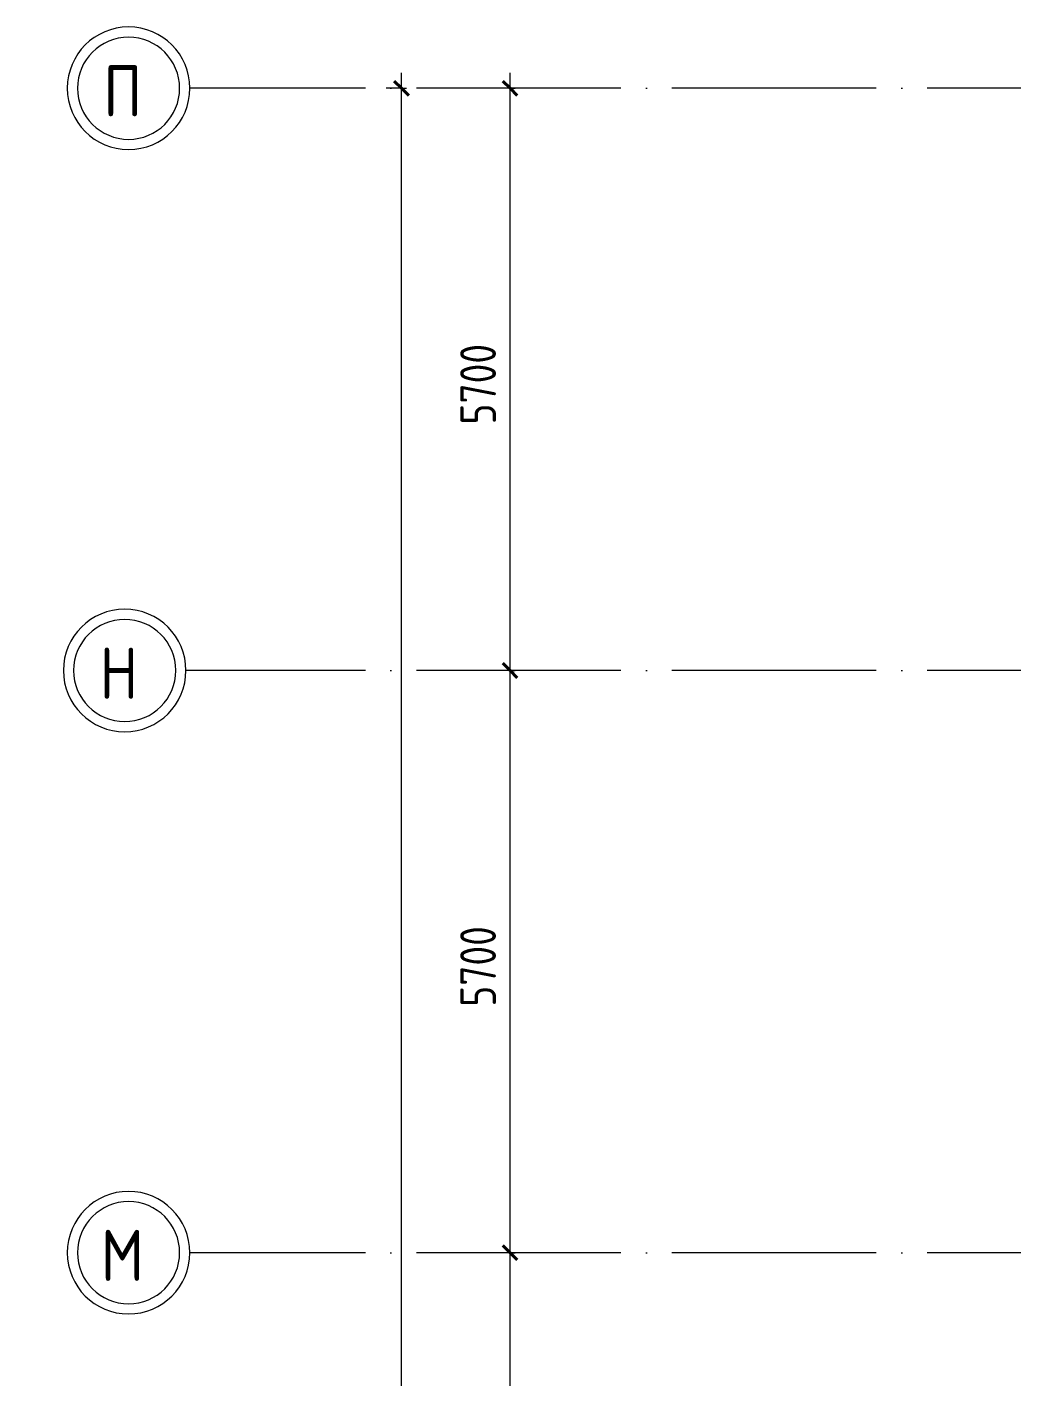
# Model space of a CAD drawing. Header units: millimetres. Extents: x -586848 to 520591, y -385801 to 675781.
# Drawn here: x -91504 to -81870, y -328143 to -314926 of the extents above; entities that cross this region are included whole.
import ezdxf
from ezdxf import colors
from ezdxf.entities.mleader import LeaderData, LeaderLine
from ezdxf.math import Vec2, Vec3

# ---------------------------------------------------------------- set-up
doc = ezdxf.new("R2010")
doc.units = ezdxf.units.MM
doc.linetypes.add('ADSK_Линия сетки', pattern=[25, 20, -2.5, 0, -2.5])
for name, color, linetype, lineweight in [('RC-Выноски', 7, 'Continuous', 0), ('Оси', 252, 'Continuous', 9), ('Размеры', 7, 'Continuous', 9)]:
    doc.layers.add(name, color=color, linetype=linetype, lineweight=lineweight)
doc.styles.add('GOST Common_1', font='', dxfattribs={"height": 250})
doc.styles.add('GOST Common_3', font='', dxfattribs={"height": 3.5})
doc.styles.add('RubezhCAD', font='', dxfattribs={"oblique": 10})
doc.styles.get('GOST Common_1').set_extended_font_data('GOST type B')
doc.styles.get('GOST Common_3').set_extended_font_data('GOST 2.304 type A')
doc.styles.get('RubezhCAD').set_extended_font_data('GOST type A')

# ---------------------------------------------------------------- blocks, each defined once
blk = doc.blocks.new('2 этаж')
at = {"layer": 'Оси', "color": 251, "linetype": 'ADSK_Линия сетки', "ltscale": 100, "true_color": 0x636466}
for p, q in [((165326, 28361), (93604, 28361)), ((165326, 22661), (93566, 22661)), ((165326, 16961), (93604, 16961))]:
    blk.add_line(p, q, dxfattribs=at)
at = {"layer": 'Оси', "color": 251, "lineweight": 20, "true_color": 0x636466}
for centre, radius, start, end in [((93004, 28361), 600, 90, 270), ((93004, 28361), 600, 270, 90), ((93004, 28361), 500, 90, 270), ((93004, 28361), 500, 270, 90), ((92966, 22661), 600, 90, 270), ((92966, 22661), 500, 90, 270), ((92966, 22661), 600, 270, 90), ((92966, 22661), 500, 270, 90), ((93004, 16961), 600, 90, 270), ((93004, 16961), 500, 90, 270), ((93004, 16961), 600, 270, 90), ((93004, 16961), 500, 270, 90)]:
    blk.add_arc(centre, radius, start, end, dxfattribs=at)
at = {"layer": 'Размеры', "color": 251, "lineweight": 40, "true_color": 0x636466}
for p, q in [((95676, 28361), (95606, 28431)), ((96739, 28361), (96668, 28431)), ((95676, 28361), (95747, 28290)), ((96739, 28361), (96810, 28290)), ((96739, 22661), (96668, 22731)), ((96739, 22661), (96668, 22731)), ((96739, 22661), (96810, 22590)), ((96739, 22661), (96810, 22590)), ((96739, 16961), (96668, 17031)), ((96739, 16961), (96668, 17031)), ((96739, 16961), (96810, 16890)), ((96739, 16961), (96810, 16890))]:
    blk.add_line(p, q, dxfattribs=at)
at = {"layer": 'Размеры', "color": 251, "lineweight": 20, "true_color": 0x636466}
for p, q in [((95676, -18880), (95676, 28511)), ((96739, 22661), (96739, 28511)), ((95676, 28361), (95526, 28361)), ((95676, 28361), (95726, 28361)), ((96739, 28361), (96589, 28361)), ((96739, 28361), (96789, 28361)), ((96739, 22661), (96589, 22661)), ((96739, 22661), (96589, 22661)), ((96739, 16961), (96739, 22661)), ((96739, 22661), (96789, 22661)), ((96739, 22661), (96789, 22661)), ((96739, 16961), (96589, 16961)), ((96739, 16961), (96589, 16961)), ((96739, 13261), (96739, 16961)), ((96739, 16961), (96789, 16961)), ((96739, 16961), (96789, 16961))]:
    blk.add_line(p, q, dxfattribs=at)
at = {"layer": 'Оси', "color": 251, "true_color": 0x636466, "style": 'GOST Common_1', "width": 0.9}
for s, p in [('П', (92757, 28085)), ('Н', (92719, 22385)), ('М', (92733, 16685))]:
    blk.add_text(s, height=500, dxfattribs=at).set_placement(p)
at = {"layer": 'Размеры', "color": 251, "lineweight": 20, "true_color": 0x636466, "char_height": 350, "width": 1059.58, "attachment_point": 1, "rotation": 90, "line_spacing_factor": 1.022761, "style": 'GOST Common_3'}
for insert in [(96251, 25069), (96251, 19369)]:
    blk.add_mtext('5700', dxfattribs=dict(at, insert=insert))

msp = doc.modelspace()

# ---------------------------------------------------------------- block references
msp.add_blockref('2 этаж', (-183513.2, -343887.1))

# ---------------------------------------------------------------- leaders
at = {"layer": 'RC-Выноски', "linetype": 'Continuous', "ltscale": 15}
ml = msp.add_multileader_mtext('Standard', dxfattribs=at)
ml.set_content('{\\H0.91667x;РЦ11 - }КПСВВнг(А)-LSLTx 1x2x1,0', color=256, style='RubezhCAD')
ml.set_leader_properties()
ml.build(insert=Vec2(0, 0))
ml.multileader.update_dxf_attribs({"has_text_frame": 1, "text_left_attachment_type": 6, "text_right_attachment_type": 6, "dogleg_length": 2, "arrow_head_size": 400, "scale": 100})
ctx = ml.context
ctx.base_point, ctx.scale, ctx.char_height, ctx.arrow_head_size, ctx.landing_gap_size, ctx.plane_origin = Vec3(-58752.8, -319033.9), 100, 250, 400, 100, Vec3(-586675.6, -357750.4)
ctx.left_attachment, ctx.right_attachment, ctx.text_align_type = 6, 6, 2
notes = []
notes.append((ctx, [(1, (1, 1, 0), (-54056.4, -319033.9), (-1, 0), 200, [(0, [(-52878.3, -319892.1)], 0, [])])]))
ctx.mtext.insert, ctx.mtext.width, ctx.mtext.alignment, ctx.mtext.flow_direction = Vec3(-54356.4, -318733.9), 5324.915, 3, 5
for ctx, leaders in notes:
    for number, flags, end, landing, length, lines in leaders:
        leader = LeaderData()
        leader.index, (leader.has_last_leader_line, leader.has_dogleg_vector, leader.attachment_direction) = number, flags
        leader.last_leader_point, leader.dogleg_vector, leader.dogleg_length = Vec3(end), Vec3(landing), length
        for number, points, colour, breaks in lines:
            line = LeaderLine()
            line.index, line.vertices, line.color, line.breaks = number, Vec3.list(points), colors.encode_raw_color(colour), breaks
            leader.lines.append(line)
        ctx.leaders.append(leader)

doc.saveas('drawing.dxf')
